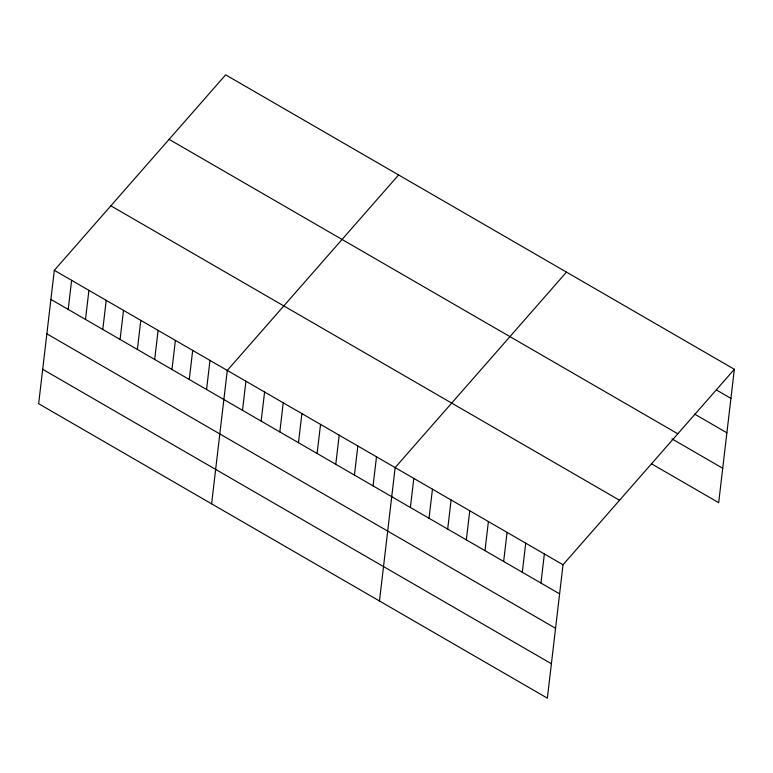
<?xml version="1.0" encoding="UTF-8"?>
<svg xmlns="http://www.w3.org/2000/svg" width="773" height="773" viewBox="0 0 773 773"><rect width="100%" height="100%" fill="white"/><g stroke="black" fill="none" stroke-linecap="round" stroke-linejoin="round"><path stroke-width="1.16" d="M54.323 270.318L38.65 403.719L547.352 698.154L563.024 564.763L734.35 369.281L225.648 74.846L54.323 270.318L563.024 564.763M68.198 309.422L71.618 280.328M85.494 319.433L88.914 290.339M102.79 329.443L106.21 300.349M120.086 339.453L123.506 310.36M137.381 349.464L140.802 320.37M154.677 359.474L158.098 330.38M171.973 369.484L175.394 340.391M189.269 379.495L192.69 350.401M206.565 389.505L209.985 360.411M211.609 503.822L227.281 370.431L398.607 174.949M242.509 410.318L245.93 381.224M261.168 421.111L264.588 392.017M279.816 431.904L283.237 402.82M298.475 442.707L301.885 413.613M317.123 453.5L320.544 424.406M335.772 464.293L339.192 435.209M354.43 475.095L357.841 446.002M373.079 485.888L376.499 456.795M379.475 600.988L395.148 467.597L566.483 272.115M410.386 507.484L413.806 478.39M429.034 518.277L432.455 489.183M447.693 529.07L451.103 499.986M466.341 539.873L469.762 510.779M484.99 550.666L488.41 521.572M503.648 561.459L507.069 532.375M522.297 572.262L525.717 543.168M540.955 583.055L544.366 553.961M734.35 369.281L718.677 502.682L651.32 463.694M716.426 389.979L730.929 398.375M694.763 414.202L726.891 432.803M169.113 139.353L677.815 433.788M671.95 438.871L722.726 468.264M110.858 205.811L619.56 500.257M50.902 299.412L559.604 593.848M46.863 333.83L555.565 628.275M42.689 369.291L551.391 663.736"/></g></svg>
